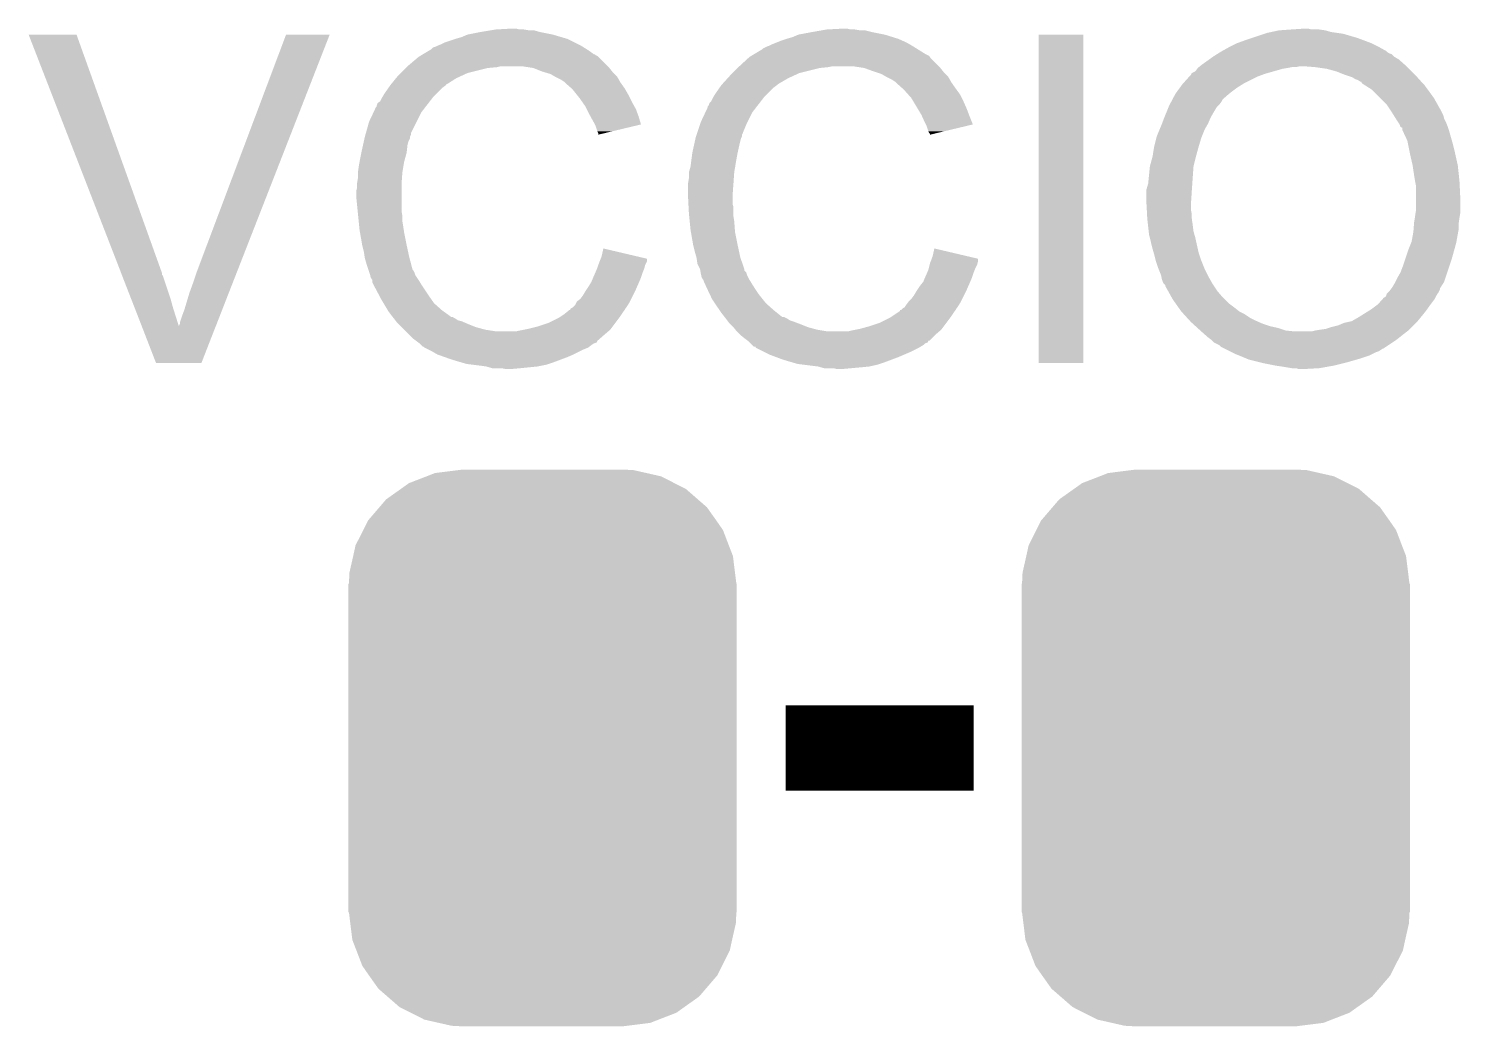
# Model space of a CAD drawing. Extents: x -0.05 to 0.95, y -0.15 to 2.1.
# Drawn here: x 0.1949 to 0.3623, y 0.0675 to 0.1841 of the extents above; entities that cross this region are included whole.
import ezdxf

# ---------------------------------------------------------------- set-up
doc = ezdxf.new("R2010")
doc.units = 0
doc.layers.get('0').update_dxf_attribs({"linetype": 'CONTINUOUS'})
doc.layers.add('BOOST_CLICK_V100A_GTO', color=14, linetype='CONTINUOUS')
doc.layers.add('BOOST_CLICK_V100A_GTS', color=12, linetype='CONTINUOUS')

# ---------------------------------------------------------------- blocks, each defined once
blk = doc.blocks.new('CUSTOM_75')
for points in [[(-0.01356, 0.03176), (-0.01259, 0.03214), (0.01383, 0.03176), (0.01215, 0.03214)], [(-0.01259, 0.03214), (-0.00989, 0.03248), (0.01215, 0.03214), (0.01065, 0.03248)], [(-0.00989, 0.03248), (-0.00935, 0.03255), (0.01065, 0.03248), (0.00935, 0.03255)], [(-0.01829, 0.02907), (-0.01657, 0.03029), (0.01814, 0.02907), (0.01674, 0.03029)], [(-0.01657, 0.03029), (-0.01563, 0.03096), (0.01674, 0.03029), (0.01541, 0.03096)], [(-0.01563, 0.03096), (-0.01356, 0.03176), (0.01541, 0.03096), (0.01383, 0.03176)], [(-0.01908, 0.02815), (-0.01829, 0.02907), (0.0192, 0.02815), (0.01814, 0.02907)], [(-0.02041, 0.0266), (-0.01908, 0.02815), (0.0203, 0.0266), (0.0192, 0.02815)], [(-0.02188, 0.02368), (-0.02097, 0.02548), (0.02177, 0.02368), (0.02108, 0.02548)], [(-0.02097, 0.02548), (-0.02041, 0.0266), (0.02108, 0.02548), (0.0203, 0.0266)], [(-0.02215, 0.02244), (-0.02188, 0.02368), (0.02225, 0.02244), (0.02177, 0.02368)], [(-0.02259, 0.0205), (-0.02215, 0.02244), (0.02249, 0.0205), (0.02225, 0.02244)], [(-0.02265, 0.0192), (-0.02259, 0.0205), (0.02265, 0.0192), (0.02249, 0.0205)], [(-0.0227, -0.0192), (-0.0227, 0.0192), (0.0227, -0.0192), (0.0227, 0.0192)], [(-0.02249, -0.0205), (-0.02265, -0.0192), (0.02259, -0.0205), (0.02265, -0.0192)], [(-0.02225, -0.02244), (-0.02249, -0.0205), (0.02215, -0.02244), (0.02259, -0.0205)], [(-0.02177, -0.02368), (-0.02225, -0.02244), (0.02188, -0.02368), (0.02215, -0.02244)], [(-0.02108, -0.02548), (-0.02177, -0.02368), (0.02097, -0.02548), (0.02188, -0.02368)], [(-0.0203, -0.0266), (-0.02108, -0.02548), (0.02041, -0.0266), (0.02097, -0.02548)], [(-0.0192, -0.02815), (-0.0203, -0.0266), (0.01908, -0.02815), (0.02041, -0.0266)], [(-0.01814, -0.02907), (-0.0192, -0.02815), (0.01829, -0.02907), (0.01908, -0.02815)], [(-0.01674, -0.03029), (-0.01814, -0.02907), (0.01657, -0.03029), (0.01829, -0.02907)], [(-0.01541, -0.03096), (-0.01674, -0.03029), (0.01563, -0.03096), (0.01657, -0.03029)], [(-0.01383, -0.03176), (-0.01541, -0.03096), (0.01356, -0.03176), (0.01563, -0.03096)], [(-0.01215, -0.03214), (-0.01383, -0.03176), (0.01259, -0.03214), (0.01356, -0.03176)], [(-0.01065, -0.03248), (-0.01215, -0.03214), (0.00989, -0.03248), (0.01259, -0.03214)], [(-0.00935, -0.03255), (-0.01065, -0.03248), (0.00935, -0.03255), (0.00989, -0.03248)]]:
    blk.add_solid(points)

msp = doc.modelspace()

# ---------------------------------------------------------------- linework, layer by layer
at = {"layer": 'BOOST_CLICK_V100A_GTO', "const_width": 0.01}
msp.add_lwpolyline([(0.2834, 0.1), (0.3054, 0.1)], dxfattribs=at)
at = {"layer": 'BOOST_CLICK_V100A_GTO'}
for points in [[(0.20573, 0.1555), (0.1949, 0.1834), (0.2105, 0.1555), (0.2005, 0.1834)], [(0.1949, 0.1834), (0.1949, 0.1834), (0.2005, 0.1834), (0.1949, 0.1834)], [(0.2145, 0.1555), (0.225, 0.1834), (0.2192, 0.1555), (0.2301, 0.1834)], [(0.225, 0.1834), (0.225, 0.1834), (0.2301, 0.1834), (0.225, 0.1834)], [(0.2432, 0.1823), (0.2436, 0.1825), (0.2591, 0.1823), (0.2587, 0.1825)], [(0.2436, 0.1825), (0.2448, 0.1829), (0.2587, 0.1825), (0.2579, 0.1829)], [(0.2448, 0.1829), (0.2455, 0.1831), (0.2579, 0.1829), (0.25722, 0.1831)], [(0.2455, 0.1831), (0.2462, 0.1834), (0.25722, 0.1831), (0.2562, 0.1834)], [(0.2462, 0.1834), (0.2477, 0.1837), (0.2562, 0.1834), (0.2547, 0.1837)], [(0.2477, 0.1837), (0.2489, 0.1839), (0.2547, 0.1837), (0.254, 0.1839)], [(0.2489, 0.1839), (0.2495, 0.184), (0.2534, 0.1839), (0.2528, 0.184)], [(0.2495, 0.184), (0.2513, 0.1841), (0.2523, 0.184), (0.2519, 0.1841)], [(0.2819, 0.1823), (0.2824, 0.1825), (0.29785, 0.1823), (0.2975, 0.1825)], [(0.2824, 0.1825), (0.2829, 0.1827), (0.2975, 0.1825), (0.29705, 0.1827)], [(0.2829, 0.1827), (0.2835, 0.1829), (0.29705, 0.1827), (0.2966, 0.1829)], [(0.2835, 0.1829), (0.2842, 0.1831), (0.2966, 0.1829), (0.29596, 0.1831)], [(0.2842, 0.1831), (0.2849, 0.1834), (0.29596, 0.1831), (0.295, 0.1834)], [(0.2849, 0.1834), (0.2865, 0.1837), (0.295, 0.1834), (0.2935, 0.1837)], [(0.2865, 0.1837), (0.28763, 0.1839), (0.2935, 0.1837), (0.2927, 0.1839)], [(0.28763, 0.1839), (0.2882, 0.184), (0.2921, 0.1839), (0.2915, 0.184)], [(0.2882, 0.184), (0.2901, 0.1841), (0.291, 0.184), (0.2906, 0.1841)], [(0.313, 0.145), (0.313, 0.1834), (0.3182, 0.145), (0.3182, 0.1834)], [(0.313, 0.1834), (0.313, 0.1834), (0.3182, 0.1834), (0.313, 0.1834)], [(0.3362, 0.1824), (0.3373, 0.1828), (0.3519, 0.1824), (0.35083, 0.1828)], [(0.3373, 0.1828), (0.3379, 0.183), (0.35083, 0.1828), (0.3503, 0.183)], [(0.3379, 0.183), (0.3394, 0.1835), (0.3503, 0.183), (0.3486, 0.1835)], [(0.3394, 0.1835), (0.3397, 0.1836), (0.3486, 0.1835), (0.3479, 0.1836)], [(0.3397, 0.1836), (0.34017, 0.1837), (0.3479, 0.1836), (0.3472, 0.1837)], [(0.34017, 0.1837), (0.3411, 0.1839), (0.3472, 0.1837), (0.3465, 0.1839)], [(0.3411, 0.1839), (0.3425, 0.184), (0.3465, 0.1839), (0.3458, 0.184)], [(0.3425, 0.184), (0.344, 0.1841), (0.3449, 0.184), (0.3445, 0.1841)], [(0.2392, 0.1797), (0.2405, 0.1808), (0.2626, 0.1797), (0.2615, 0.1808)], [(0.2405, 0.1808), (0.24067, 0.1809), (0.2615, 0.1808), (0.2614, 0.1809)], [(0.24067, 0.1809), (0.24083, 0.181), (0.2614, 0.1809), (0.2612, 0.181)], [(0.24083, 0.181), (0.241, 0.1811), (0.2612, 0.181), (0.2611, 0.1811)], [(0.241, 0.1811), (0.24183, 0.1816), (0.261, 0.1811), (0.2603, 0.1816)], [(0.241, 0.1811), (0.241, 0.1811), (0.2611, 0.1811), (0.261, 0.1811)], [(0.24183, 0.1816), (0.242, 0.1817), (0.2603, 0.1816), (0.26014, 0.1817)], [(0.242, 0.1817), (0.2422, 0.1819), (0.26014, 0.1817), (0.25982, 0.1819)], [(0.2422, 0.1819), (0.2425, 0.182), (0.25982, 0.1819), (0.25966, 0.182)], [(0.2425, 0.182), (0.2427, 0.1821), (0.25966, 0.182), (0.2595, 0.1821)], [(0.2427, 0.1821), (0.2432, 0.1823), (0.2595, 0.1821), (0.2591, 0.1823)], [(0.27898, 0.1806), (0.2792, 0.1808), (0.3004, 0.1806), (0.30027, 0.1808)], [(0.2792, 0.1808), (0.27937, 0.1809), (0.30027, 0.1808), (0.3002, 0.1809)], [(0.27937, 0.1809), (0.2797, 0.1811), (0.3002, 0.1809), (0.2998, 0.1811)], [(0.2797, 0.1811), (0.2807, 0.1817), (0.2998, 0.1811), (0.29884, 0.1817)], [(0.2807, 0.1817), (0.2808, 0.1818), (0.29884, 0.1817), (0.29868, 0.1818)], [(0.2808, 0.1818), (0.2812, 0.182), (0.29868, 0.1818), (0.29836, 0.182)], [(0.2812, 0.182), (0.2815, 0.1821), (0.29836, 0.182), (0.2982, 0.1821)], [(0.2815, 0.1821), (0.2819, 0.1823), (0.2982, 0.1821), (0.29785, 0.1823)], [(0.33294, 0.1805), (0.33336, 0.1808), (0.3551, 0.1805), (0.3546, 0.1808)], [(0.33336, 0.1808), (0.3335, 0.1809), (0.3546, 0.1808), (0.3545, 0.1809)], [(0.3335, 0.1809), (0.33382, 0.1811), (0.3545, 0.1809), (0.3543, 0.1811)], [(0.33382, 0.1811), (0.33398, 0.1812), (0.3543, 0.1811), (0.354, 0.1812)], [(0.33398, 0.1812), (0.3343, 0.1814), (0.354, 0.1812), (0.3537, 0.1814)], [(0.3343, 0.1814), (0.33448, 0.1815), (0.3537, 0.1814), (0.3536, 0.1815)], [(0.33448, 0.1815), (0.3352, 0.1819), (0.3536, 0.1815), (0.35288, 0.1819)], [(0.3352, 0.1819), (0.3354, 0.182), (0.35288, 0.1819), (0.3527, 0.182)], [(0.3354, 0.182), (0.3362, 0.1824), (0.3527, 0.182), (0.3519, 0.1824)], [(0.2384, 0.1789), (0.239, 0.1795), (0.2462, 0.1789), (0.2486, 0.1795)], [(0.239, 0.1795), (0.2391, 0.1796), (0.2486, 0.1795), (0.2497, 0.1796)], [(0.2391, 0.1796), (0.2392, 0.1797), (0.2497, 0.1796), (0.2501, 0.1797)], [(0.2539, 0.1795), (0.2526, 0.1797), (0.2628, 0.1795), (0.2626, 0.1797)], [(0.2549, 0.1791), (0.2539, 0.1795), (0.26312, 0.1791), (0.2628, 0.1795)], [(0.2772, 0.1789), (0.2778, 0.1795), (0.285, 0.1789), (0.2874, 0.1795)], [(0.2778, 0.1795), (0.2779, 0.1796), (0.2874, 0.1795), (0.2884, 0.1796)], [(0.2779, 0.1796), (0.278, 0.1797), (0.2884, 0.1796), (0.2889, 0.1797)], [(0.278, 0.1797), (0.27898, 0.1806), (0.3013, 0.1797), (0.3004, 0.1806)], [(0.2926, 0.1795), (0.2913, 0.1797), (0.3015, 0.1795), (0.3013, 0.1797)], [(0.2937, 0.1791), (0.2926, 0.1795), (0.30182, 0.1791), (0.3015, 0.1795)], [(0.3313, 0.1791), (0.33153, 0.1794), (0.34045, 0.1791), (0.3415, 0.1794)], [(0.33153, 0.1794), (0.3316, 0.1795), (0.3415, 0.1794), (0.3421, 0.1795)], [(0.3316, 0.1795), (0.33172, 0.1796), (0.3421, 0.1795), (0.3426, 0.1796)], [(0.33172, 0.1796), (0.33185, 0.1797), (0.3431, 0.1796), (0.3435, 0.1797)], [(0.33185, 0.1797), (0.3321, 0.1799), (0.356, 0.1797), (0.35578, 0.1799)], [(0.3321, 0.1799), (0.33294, 0.1805), (0.35578, 0.1799), (0.3551, 0.1805)], [(0.3453, 0.1796), (0.344, 0.1797), (0.3561, 0.1796), (0.356, 0.1797)], [(0.3467, 0.1794), (0.3453, 0.1796), (0.3563, 0.1794), (0.3561, 0.1796)], [(0.3478, 0.1791), (0.3467, 0.1794), (0.3566, 0.1791), (0.3563, 0.1794)], [(0.23699, 0.1772), (0.2372, 0.1775), (0.2433, 0.1772), (0.2437, 0.1775)], [(0.2372, 0.1775), (0.23728, 0.1776), (0.2437, 0.1775), (0.2437, 0.1776)], [(0.23728, 0.1776), (0.23785, 0.1783), (0.2438, 0.1776), (0.2449, 0.1783)], [(0.23728, 0.1776), (0.23728, 0.1776), (0.2437, 0.1776), (0.2438, 0.1776)], [(0.23785, 0.1783), (0.2381, 0.1786), (0.2449, 0.1783), (0.24555, 0.1786)], [(0.2381, 0.1786), (0.2384, 0.1789), (0.24555, 0.1786), (0.2462, 0.1789)], [(0.25523, 0.179), (0.2549, 0.1791), (0.2632, 0.179), (0.26312, 0.1791)], [(0.2559, 0.1788), (0.25523, 0.179), (0.2634, 0.1788), (0.2632, 0.179)], [(0.25643, 0.1785), (0.2559, 0.1788), (0.2637, 0.1785), (0.2634, 0.1788)], [(0.2566, 0.1784), (0.25643, 0.1785), (0.26376, 0.1784), (0.2637, 0.1785)], [(0.2572, 0.1781), (0.2566, 0.1784), (0.26393, 0.1781), (0.26376, 0.1784)], [(0.2575, 0.1779), (0.2572, 0.1781), (0.26404, 0.1779), (0.26393, 0.1781)], [(0.2576, 0.1778), (0.2575, 0.1779), (0.2641, 0.1778), (0.26404, 0.1779)], [(0.25839, 0.1771), (0.2576, 0.1778), (0.2646, 0.1771), (0.2641, 0.1778)], [(0.27569, 0.1772), (0.2759, 0.1775), (0.282, 0.1772), (0.2824, 0.1775)], [(0.2759, 0.1775), (0.27599, 0.1776), (0.2824, 0.1775), (0.2825, 0.1776)], [(0.27599, 0.1776), (0.27663, 0.1783), (0.2825, 0.1776), (0.2837, 0.1783)], [(0.27663, 0.1783), (0.2769, 0.1786), (0.2837, 0.1783), (0.28435, 0.1786)], [(0.2769, 0.1786), (0.2772, 0.1789), (0.28435, 0.1786), (0.285, 0.1789)], [(0.294, 0.179), (0.2937, 0.1791), (0.3019, 0.179), (0.30182, 0.1791)], [(0.2946, 0.1788), (0.294, 0.179), (0.3021, 0.1788), (0.3019, 0.179)], [(0.29513, 0.1785), (0.2946, 0.1788), (0.3024, 0.1785), (0.3021, 0.1788)], [(0.2953, 0.1784), (0.29513, 0.1785), (0.30246, 0.1784), (0.3024, 0.1785)], [(0.2959, 0.1781), (0.2953, 0.1784), (0.30263, 0.1781), (0.30246, 0.1784)], [(0.2962, 0.1779), (0.2959, 0.1781), (0.30274, 0.1779), (0.30263, 0.1781)], [(0.2963, 0.1778), (0.2962, 0.1779), (0.3028, 0.1778), (0.30274, 0.1779)], [(0.2972, 0.177), (0.2963, 0.1778), (0.30337, 0.177), (0.3028, 0.1778)], [(0.32951, 0.1772), (0.3298, 0.1776), (0.3362, 0.1772), (0.33684, 0.1776)], [(0.3298, 0.1776), (0.32989, 0.1777), (0.33684, 0.1776), (0.337, 0.1777)], [(0.32989, 0.1777), (0.33061, 0.1785), (0.337, 0.1777), (0.3386, 0.1785)], [(0.33061, 0.1785), (0.3307, 0.1786), (0.3386, 0.1785), (0.33887, 0.1786)], [(0.3307, 0.1786), (0.3308, 0.1787), (0.33887, 0.1786), (0.33913, 0.1787)], [(0.3308, 0.1787), (0.33085, 0.1788), (0.33913, 0.1787), (0.3394, 0.1788)], [(0.33085, 0.1788), (0.3309, 0.1789), (0.3394, 0.1788), (0.33975, 0.1789)], [(0.3309, 0.1789), (0.3313, 0.1791), (0.33975, 0.1789), (0.34045, 0.1791)], [(0.3488, 0.1787), (0.3478, 0.1791), (0.357, 0.1787), (0.3566, 0.1791)], [(0.3497, 0.1784), (0.3488, 0.1787), (0.35728, 0.1784), (0.357, 0.1787)], [(0.35, 0.1782), (0.3497, 0.1784), (0.35746, 0.1782), (0.35728, 0.1784)], [(0.3503, 0.1781), (0.35, 0.1782), (0.35755, 0.1781), (0.35746, 0.1782)], [(0.3506, 0.1779), (0.3503, 0.1781), (0.35773, 0.1779), (0.35755, 0.1781)], [(0.3508, 0.1777), (0.3507, 0.1779), (0.35792, 0.1777), (0.35773, 0.1779)], [(0.35111, 0.1775), (0.3508, 0.1777), (0.3581, 0.1775), (0.35792, 0.1777)], [(0.3519, 0.177), (0.35111, 0.1775), (0.35847, 0.177), (0.3581, 0.1775)], [(0.236, 0.1756), (0.2362, 0.176), (0.24181, 0.1756), (0.24212, 0.176)], [(0.2362, 0.176), (0.23626, 0.1761), (0.24212, 0.176), (0.2422, 0.1761)], [(0.23626, 0.1761), (0.2365, 0.1765), (0.2422, 0.1761), (0.2426, 0.1765)], [(0.2365, 0.1765), (0.23699, 0.1772), (0.2426, 0.1765), (0.2433, 0.1772)], [(0.2585, 0.177), (0.25839, 0.1771), (0.26466, 0.177), (0.2646, 0.1771)], [(0.25898, 0.1764), (0.2585, 0.177), (0.265, 0.1764), (0.26466, 0.177)], [(0.2593, 0.176), (0.25898, 0.1764), (0.2652, 0.176), (0.265, 0.1764)], [(0.25958, 0.1756), (0.2593, 0.176), (0.2654, 0.1756), (0.2652, 0.176)], [(0.2747, 0.1756), (0.2749, 0.176), (0.28051, 0.1756), (0.28082, 0.176)], [(0.2749, 0.176), (0.27496, 0.1761), (0.28082, 0.176), (0.2809, 0.1761)], [(0.27496, 0.1761), (0.2752, 0.1765), (0.2809, 0.1761), (0.2813, 0.1765)], [(0.2752, 0.1765), (0.27569, 0.1772), (0.2813, 0.1765), (0.282, 0.1772)], [(0.29774, 0.1764), (0.2972, 0.177), (0.3038, 0.1764), (0.30337, 0.177)], [(0.2981, 0.176), (0.29774, 0.1764), (0.304, 0.176), (0.3038, 0.1764)], [(0.29834, 0.1756), (0.2981, 0.176), (0.3042, 0.1756), (0.304, 0.176)], [(0.32852, 0.1756), (0.32862, 0.1758), (0.3344, 0.1756), (0.3345, 0.1758)], [(0.32862, 0.1758), (0.32873, 0.176), (0.3345, 0.1758), (0.3347, 0.176)], [(0.32873, 0.176), (0.329, 0.1765), (0.3347, 0.176), (0.33528, 0.1765)], [(0.329, 0.1765), (0.32907, 0.1766), (0.33528, 0.1765), (0.3354, 0.1766)], [(0.32907, 0.1766), (0.32951, 0.1772), (0.3354, 0.1766), (0.3362, 0.1772)], [(0.3529, 0.176), (0.3519, 0.177), (0.3592, 0.176), (0.35847, 0.177)], [(0.3537, 0.1752), (0.3529, 0.176), (0.35965, 0.1752), (0.3592, 0.176)], [(0.2347, 0.1732), (0.23522, 0.1743), (0.24025, 0.1732), (0.2408, 0.1743)], [(0.23522, 0.1743), (0.2355, 0.1749), (0.2408, 0.1743), (0.24127, 0.1749)], [(0.2355, 0.1749), (0.2356, 0.175), (0.24127, 0.1749), (0.24134, 0.175)], [(0.2356, 0.1751), (0.2357, 0.1754), (0.24142, 0.1751), (0.24166, 0.1754)], [(0.2356, 0.175), (0.2356, 0.1751), (0.24134, 0.175), (0.24142, 0.1751)], [(0.2357, 0.1754), (0.236, 0.1756), (0.24166, 0.1754), (0.24181, 0.1756)], [(0.26, 0.175), (0.25958, 0.1756), (0.26573, 0.175), (0.2654, 0.1756)], [(0.26015, 0.1747), (0.26, 0.175), (0.2659, 0.1747), (0.26573, 0.175)], [(0.2605, 0.174), (0.26015, 0.1747), (0.26616, 0.174), (0.2659, 0.1747)], [(0.2735, 0.1732), (0.27402, 0.1743), (0.27895, 0.1732), (0.2795, 0.1743)], [(0.27402, 0.1743), (0.2743, 0.1749), (0.2795, 0.1743), (0.27997, 0.1749)], [(0.2743, 0.175), (0.2744, 0.1751), (0.28004, 0.175), (0.28012, 0.1751)], [(0.2743, 0.1749), (0.2743, 0.175), (0.27997, 0.1749), (0.28004, 0.175)], [(0.2744, 0.1751), (0.2745, 0.1754), (0.28012, 0.1751), (0.28036, 0.1754)], [(0.2745, 0.1754), (0.2747, 0.1756), (0.28036, 0.1754), (0.28051, 0.1756)], [(0.29888, 0.1747), (0.29834, 0.1756), (0.3046, 0.1747), (0.3042, 0.1756)], [(0.2993, 0.174), (0.29888, 0.1747), (0.30486, 0.174), (0.3046, 0.1747)], [(0.3278, 0.174), (0.32797, 0.1744), (0.33327, 0.174), (0.3335, 0.1744)], [(0.32797, 0.1744), (0.32817, 0.1749), (0.3335, 0.1744), (0.3338, 0.1749)], [(0.32817, 0.1749), (0.3283, 0.1752), (0.3338, 0.1749), (0.3341, 0.1752)], [(0.3283, 0.1752), (0.32852, 0.1756), (0.3341, 0.1752), (0.3344, 0.1756)], [(0.35423, 0.1744), (0.3537, 0.1752), (0.3601, 0.1744), (0.35965, 0.1752)], [(0.3543, 0.1743), (0.35423, 0.1744), (0.36015, 0.1743), (0.3601, 0.1744)], [(0.35449, 0.174), (0.3543, 0.1743), (0.3603, 0.174), (0.36015, 0.1743)], [(0.23434, 0.1719), (0.2347, 0.1732), (0.2396, 0.1719), (0.24025, 0.1732)], [(0.26056, 0.1739), (0.2605, 0.174), (0.2662, 0.1739), (0.26616, 0.174)], [(0.261, 0.1731), (0.26056, 0.1739), (0.26644, 0.1731), (0.2662, 0.1739)], [(0.2611, 0.1729), (0.261, 0.1731), (0.2665, 0.1729), (0.26644, 0.1731)], [(0.2612, 0.1727), (0.2611, 0.1729), (0.26567, 0.1727), (0.2665, 0.1729)], [(0.2614, 0.1721), (0.2612, 0.1727), (0.26316, 0.1721), (0.26567, 0.1727)], [(0.27307, 0.1719), (0.27347, 0.1731), (0.2784, 0.1719), (0.2789, 0.1731)], [(0.27347, 0.1731), (0.2735, 0.1732), (0.2789, 0.1731), (0.27895, 0.1732)], [(0.29934, 0.1739), (0.2993, 0.174), (0.3049, 0.1739), (0.30486, 0.174)], [(0.2997, 0.1731), (0.29934, 0.1739), (0.30522, 0.1731), (0.3049, 0.1739)], [(0.2998, 0.1729), (0.2997, 0.1731), (0.3053, 0.1729), (0.30522, 0.1731)], [(0.2999, 0.1727), (0.2998, 0.1729), (0.30447, 0.1727), (0.3053, 0.1729)], [(0.3001, 0.1721), (0.2999, 0.1727), (0.30196, 0.1721), (0.30447, 0.1727)], [(0.32713, 0.1723), (0.3273, 0.1727), (0.3324, 0.1723), (0.33263, 0.1727)], [(0.3273, 0.1727), (0.32742, 0.173), (0.33263, 0.1727), (0.3328, 0.173)], [(0.32742, 0.173), (0.32768, 0.1737), (0.3328, 0.173), (0.3331, 0.1737)], [(0.32768, 0.1737), (0.3278, 0.174), (0.3331, 0.1737), (0.33327, 0.174)], [(0.35474, 0.1736), (0.35449, 0.174), (0.3604, 0.1736), (0.3603, 0.174)], [(0.3548, 0.1735), (0.35474, 0.1736), (0.36045, 0.1735), (0.3604, 0.1736)], [(0.355, 0.1732), (0.3548, 0.1735), (0.3606, 0.1732), (0.36045, 0.1735)], [(0.3552, 0.1729), (0.355, 0.1732), (0.36072, 0.1729), (0.3606, 0.1732)], [(0.35527, 0.1727), (0.3552, 0.1729), (0.3608, 0.1727), (0.36072, 0.1729)], [(0.3553, 0.1726), (0.35527, 0.1727), (0.36083, 0.1726), (0.3608, 0.1727)], [(0.3555, 0.1725), (0.3553, 0.1726), (0.36087, 0.1725), (0.36083, 0.1726)], [(0.3555, 0.1723), (0.3555, 0.1725), (0.36093, 0.1723), (0.36087, 0.1725)], [(0.234, 0.1705), (0.23409, 0.1709), (0.2392, 0.1705), (0.2393, 0.1709)], [(0.23409, 0.1709), (0.23418, 0.1713), (0.2393, 0.1709), (0.2395, 0.1713)], [(0.23418, 0.1713), (0.2342, 0.1714), (0.2395, 0.1713), (0.2395, 0.1714)], [(0.2342, 0.1714), (0.23423, 0.1715), (0.2395, 0.1714), (0.2395, 0.1715)], [(0.23423, 0.1715), (0.23428, 0.1717), (0.2395, 0.1715), (0.2396, 0.1717)], [(0.23428, 0.1717), (0.23434, 0.1719), (0.2396, 0.1717), (0.2396, 0.1719)], [(0.2615, 0.1719), (0.2614, 0.1721), (0.26233, 0.1719), (0.26316, 0.1721)], [(0.2615, 0.1717), (0.2615, 0.1719), (0.2615, 0.1717), (0.26233, 0.1719)], [(0.2727, 0.1705), (0.27288, 0.1713), (0.278, 0.1705), (0.2782, 0.1713)], [(0.27288, 0.1713), (0.2729, 0.1714), (0.2782, 0.1713), (0.27825, 0.1714)], [(0.2729, 0.1714), (0.27293, 0.1715), (0.27825, 0.1714), (0.2783, 0.1715)], [(0.27293, 0.1715), (0.273, 0.1717), (0.2783, 0.1715), (0.2783, 0.1717)], [(0.273, 0.1717), (0.27303, 0.1718), (0.2783, 0.1717), (0.2784, 0.1718)], [(0.27303, 0.1718), (0.27307, 0.1719), (0.2784, 0.1718), (0.2784, 0.1719)], [(0.3002, 0.1719), (0.3001, 0.1721), (0.30113, 0.1719), (0.30196, 0.1721)], [(0.3003, 0.1718), (0.3002, 0.1719), (0.30071, 0.1718), (0.30113, 0.1719)], [(0.3003, 0.1717), (0.3003, 0.1718), (0.3003, 0.1717), (0.30071, 0.1718)], [(0.3265, 0.1703), (0.32675, 0.1713), (0.3317, 0.1703), (0.332, 0.1713)], [(0.32675, 0.1713), (0.3268, 0.1715), (0.332, 0.1713), (0.33208, 0.1715)], [(0.3268, 0.1715), (0.32713, 0.1723), (0.33208, 0.1715), (0.3324, 0.1723)], [(0.35559, 0.1721), (0.3555, 0.1723), (0.361, 0.1721), (0.36093, 0.1723)], [(0.3561, 0.171), (0.35559, 0.1721), (0.36131, 0.171), (0.361, 0.1721)], [(0.35616, 0.1707), (0.3561, 0.171), (0.3614, 0.1707), (0.36131, 0.171)], [(0.23359, 0.1685), (0.2338, 0.1696), (0.2388, 0.1685), (0.2391, 0.1696)], [(0.2338, 0.1696), (0.234, 0.1705), (0.2391, 0.1696), (0.2392, 0.1705)], [(0.27236, 0.1685), (0.2725, 0.1696), (0.2776, 0.1685), (0.2778, 0.1696)], [(0.2725, 0.1696), (0.2727, 0.1705), (0.2778, 0.1696), (0.278, 0.1705)], [(0.326, 0.168), (0.3263, 0.1691), (0.3311, 0.168), (0.33137, 0.1691)], [(0.3263, 0.1691), (0.32632, 0.1692), (0.33137, 0.1691), (0.3314, 0.1692)], [(0.32632, 0.1692), (0.3265, 0.1703), (0.3314, 0.1692), (0.3317, 0.1703)], [(0.35632, 0.1699), (0.35616, 0.1707), (0.3616, 0.1699), (0.3614, 0.1707)], [(0.3564, 0.1695), (0.35632, 0.1699), (0.36169, 0.1695), (0.3616, 0.1699)], [(0.3567, 0.1682), (0.3564, 0.1695), (0.36198, 0.1682), (0.36169, 0.1695)], [(0.2334, 0.1673), (0.2335, 0.168), (0.2386, 0.1673), (0.23872, 0.168)], [(0.2335, 0.168), (0.23359, 0.1685), (0.23872, 0.168), (0.2388, 0.1685)], [(0.2721, 0.1673), (0.2723, 0.168), (0.2774, 0.1673), (0.27752, 0.168)], [(0.2723, 0.168), (0.27236, 0.1685), (0.27752, 0.168), (0.2776, 0.1685)], [(0.32586, 0.1666), (0.326, 0.168), (0.331, 0.1666), (0.3311, 0.168)], [(0.35672, 0.1681), (0.3567, 0.1682), (0.362, 0.1681), (0.36198, 0.1682)], [(0.3569, 0.1669), (0.35672, 0.1681), (0.36213, 0.1669), (0.362, 0.1681)], [(0.2333, 0.166), (0.2334, 0.1666), (0.23851, 0.166), (0.23855, 0.1666)], [(0.2333, 0.1659), (0.2333, 0.166), (0.2385, 0.1659), (0.23851, 0.166)], [(0.2333, 0.1655), (0.2333, 0.1659), (0.2385, 0.1655), (0.2385, 0.1659)], [(0.2334, 0.1666), (0.2334, 0.1673), (0.23855, 0.1666), (0.2386, 0.1673)], [(0.272, 0.166), (0.2721, 0.1666), (0.27731, 0.166), (0.27735, 0.1666)], [(0.272, 0.1645), (0.272, 0.166), (0.2772, 0.1645), (0.27731, 0.166)], [(0.2721, 0.1666), (0.2721, 0.1673), (0.27735, 0.1666), (0.2774, 0.1673)], [(0.3256, 0.1653), (0.3258, 0.166), (0.33091, 0.1653), (0.33096, 0.166)], [(0.3258, 0.166), (0.32586, 0.1666), (0.33096, 0.166), (0.331, 0.1666)], [(0.357, 0.1663), (0.3569, 0.1669), (0.36219, 0.1663), (0.36213, 0.1669)], [(0.35702, 0.1662), (0.357, 0.1663), (0.3622, 0.1662), (0.36219, 0.1663)], [(0.3571, 0.1658), (0.35702, 0.1662), (0.36222, 0.1658), (0.3622, 0.1662)], [(0.3571, 0.1641), (0.3571, 0.1658), (0.3623, 0.1641), (0.36222, 0.1658)], [(0.2332, 0.1651), (0.2333, 0.1655), (0.2385, 0.1651), (0.2385, 0.1655)], [(0.2332, 0.1645), (0.2332, 0.1651), (0.2385, 0.1645), (0.2385, 0.1651)], [(0.23337, 0.1628), (0.2332, 0.1645), (0.2385, 0.1628), (0.2385, 0.1645)], [(0.27204, 0.1636), (0.272, 0.1645), (0.2772, 0.1636), (0.2772, 0.1645)], [(0.3256, 0.1636), (0.3256, 0.1653), (0.3308, 0.1636), (0.33091, 0.1653)], [(0.3571, 0.1628), (0.3571, 0.1641), (0.3623, 0.1628), (0.3623, 0.1641)], [(0.23343, 0.1622), (0.23337, 0.1628), (0.2386, 0.1622), (0.2385, 0.1628)], [(0.27206, 0.1633), (0.27204, 0.1636), (0.2773, 0.1633), (0.2772, 0.1636)], [(0.2721, 0.1625), (0.27206, 0.1633), (0.2773, 0.1625), (0.2773, 0.1633)], [(0.27213, 0.1622), (0.2721, 0.1625), (0.2773, 0.1622), (0.2773, 0.1625)], [(0.32564, 0.1629), (0.3256, 0.1636), (0.3308, 0.1629), (0.3308, 0.1636)], [(0.32567, 0.1624), (0.32564, 0.1629), (0.3309, 0.1624), (0.3308, 0.1629)], [(0.32569, 0.1619), (0.32567, 0.1624), (0.3309, 0.1619), (0.3309, 0.1624)], [(0.35698, 0.162), (0.35707, 0.1626), (0.3622, 0.162), (0.3623, 0.1626)], [(0.35707, 0.1626), (0.3571, 0.1628), (0.3623, 0.1626), (0.3623, 0.1628)], [(0.23349, 0.1616), (0.23343, 0.1622), (0.2386, 0.1616), (0.2386, 0.1622)], [(0.2336, 0.1605), (0.23349, 0.1616), (0.23877, 0.1605), (0.2386, 0.1616)], [(0.27219, 0.1616), (0.27213, 0.1622), (0.2774, 0.1616), (0.2773, 0.1622)], [(0.2723, 0.1605), (0.27219, 0.1616), (0.27748, 0.1605), (0.2774, 0.1616)], [(0.3257, 0.1618), (0.32569, 0.1619), (0.33091, 0.1618), (0.3309, 0.1619)], [(0.32577, 0.1612), (0.3257, 0.1618), (0.331, 0.1612), (0.33091, 0.1618)], [(0.32586, 0.1604), (0.32577, 0.1612), (0.3311, 0.1604), (0.331, 0.1612)], [(0.35683, 0.1606), (0.35688, 0.1613), (0.3621, 0.1606), (0.3621, 0.1613)], [(0.35688, 0.1613), (0.3569, 0.1615), (0.3621, 0.1613), (0.36213, 0.1615)], [(0.3569, 0.1615), (0.35698, 0.162), (0.36213, 0.1615), (0.3622, 0.162)], [(0.23364, 0.1603), (0.2336, 0.1605), (0.2388, 0.1603), (0.23877, 0.1605)], [(0.2339, 0.1588), (0.23364, 0.1603), (0.2391, 0.1588), (0.2388, 0.1603)], [(0.27234, 0.1603), (0.2723, 0.1605), (0.2775, 0.1603), (0.27748, 0.1605)], [(0.2726, 0.1588), (0.27234, 0.1603), (0.2778, 0.1588), (0.2775, 0.1603)], [(0.3259, 0.16), (0.32586, 0.1604), (0.33121, 0.16), (0.3311, 0.1604)], [(0.32598, 0.1597), (0.3259, 0.16), (0.3313, 0.1597), (0.33121, 0.16)], [(0.3263, 0.1584), (0.32598, 0.1597), (0.33159, 0.1584), (0.3313, 0.1597)], [(0.35652, 0.159), (0.3566, 0.1592), (0.3618, 0.159), (0.36184, 0.1592)], [(0.3566, 0.1592), (0.3568, 0.1603), (0.36184, 0.1592), (0.36204, 0.1603)], [(0.3568, 0.1603), (0.35683, 0.1606), (0.36204, 0.1603), (0.3621, 0.1606)], [(0.2341, 0.158), (0.2339, 0.1588), (0.23927, 0.158), (0.2391, 0.1588)], [(0.23419, 0.1574), (0.2341, 0.158), (0.2394, 0.1574), (0.23927, 0.158)], [(0.2342, 0.1573), (0.23419, 0.1574), (0.23943, 0.1573), (0.2394, 0.1574)], [(0.26179, 0.1572), (0.2619, 0.1575), (0.2672, 0.1572), (0.26592, 0.1575)], [(0.2619, 0.1575), (0.2621, 0.1584), (0.26592, 0.1575), (0.2621, 0.1584)], [(0.2728, 0.158), (0.2726, 0.1588), (0.27797, 0.158), (0.2778, 0.1588)], [(0.27297, 0.1574), (0.2728, 0.158), (0.2781, 0.1574), (0.27797, 0.158)], [(0.273, 0.1573), (0.27297, 0.1574), (0.27813, 0.1573), (0.2781, 0.1574)], [(0.30049, 0.1572), (0.3006, 0.1575), (0.3059, 0.1572), (0.30462, 0.1575)], [(0.3006, 0.1575), (0.3008, 0.1584), (0.30462, 0.1575), (0.3008, 0.1584)], [(0.32644, 0.1579), (0.3263, 0.1584), (0.3317, 0.1579), (0.33159, 0.1584)], [(0.3265, 0.1577), (0.32644, 0.1579), (0.33177, 0.1577), (0.3317, 0.1579)], [(0.32668, 0.157), (0.3265, 0.1577), (0.332, 0.157), (0.33177, 0.1577)], [(0.35587, 0.1572), (0.3562, 0.1582), (0.3613, 0.1572), (0.36158, 0.1582)], [(0.3562, 0.1582), (0.35652, 0.159), (0.36158, 0.1582), (0.3618, 0.159)], [(0.2344, 0.1566), (0.2342, 0.1573), (0.23961, 0.1566), (0.23943, 0.1573)], [(0.23463, 0.1559), (0.2344, 0.1566), (0.2398, 0.1559), (0.23961, 0.1566)], [(0.23467, 0.1558), (0.23463, 0.1559), (0.2399, 0.1558), (0.2398, 0.1559)], [(0.23473, 0.1556), (0.23467, 0.1558), (0.24, 0.1556), (0.2399, 0.1558)], [(0.26117, 0.1556), (0.2613, 0.1559), (0.2667, 0.1556), (0.26682, 0.1559)], [(0.2613, 0.1559), (0.26138, 0.1561), (0.26682, 0.1559), (0.2669, 0.1561)], [(0.26138, 0.1561), (0.26152, 0.1565), (0.2669, 0.1561), (0.267, 0.1565)], [(0.26152, 0.1565), (0.26167, 0.1569), (0.267, 0.1565), (0.2672, 0.1569)], [(0.26167, 0.1569), (0.26179, 0.1572), (0.2672, 0.1569), (0.2672, 0.1572)], [(0.2731, 0.1566), (0.273, 0.1573), (0.27837, 0.1566), (0.27813, 0.1573)], [(0.2734, 0.156), (0.2731, 0.1566), (0.27857, 0.156), (0.27837, 0.1566)], [(0.27342, 0.1559), (0.2734, 0.156), (0.2786, 0.1559), (0.27857, 0.156)], [(0.27343, 0.1558), (0.27342, 0.1559), (0.2786, 0.1558), (0.2786, 0.1559)], [(0.27347, 0.1556), (0.27343, 0.1558), (0.2788, 0.1556), (0.2786, 0.1558)], [(0.29997, 0.1556), (0.3001, 0.1559), (0.3054, 0.1556), (0.30552, 0.1559)], [(0.3001, 0.1559), (0.30015, 0.1561), (0.30552, 0.1559), (0.3056, 0.1561)], [(0.30015, 0.1561), (0.30025, 0.1565), (0.3056, 0.1561), (0.3058, 0.1565)], [(0.30025, 0.1565), (0.3003, 0.1567), (0.3058, 0.1565), (0.30585, 0.1567)], [(0.3003, 0.1567), (0.30038, 0.1569), (0.30585, 0.1567), (0.3059, 0.1569)], [(0.30038, 0.1569), (0.30049, 0.1572), (0.3059, 0.1569), (0.3059, 0.1572)], [(0.3267, 0.1569), (0.32668, 0.157), (0.33204, 0.1569), (0.332, 0.157)], [(0.3269, 0.1563), (0.3267, 0.1569), (0.33228, 0.1563), (0.33204, 0.1569)], [(0.32702, 0.156), (0.3269, 0.1563), (0.3324, 0.156), (0.33228, 0.1563)], [(0.3273, 0.1553), (0.32702, 0.156), (0.33275, 0.1553), (0.3324, 0.156)], [(0.3553, 0.1556), (0.3556, 0.1564), (0.36077, 0.1556), (0.36103, 0.1564)], [(0.3556, 0.1564), (0.35587, 0.1572), (0.36103, 0.1564), (0.3613, 0.1572)], [(0.2058, 0.1553), (0.20573, 0.1555), (0.2105, 0.1553), (0.2105, 0.1555)], [(0.20584, 0.1552), (0.2058, 0.1553), (0.2106, 0.1552), (0.2105, 0.1553)], [(0.20689, 0.1525), (0.20584, 0.1552), (0.2115, 0.1525), (0.2106, 0.1552)], [(0.2137, 0.1532), (0.2141, 0.1543), (0.2183, 0.1532), (0.21873, 0.1543)], [(0.2141, 0.1543), (0.2145, 0.1555), (0.21873, 0.1543), (0.2192, 0.1555)], [(0.2348, 0.1554), (0.23473, 0.1556), (0.24007, 0.1554), (0.24, 0.1556)], [(0.23483, 0.1553), (0.2348, 0.1554), (0.2401, 0.1553), (0.24007, 0.1554)], [(0.2349, 0.155), (0.23483, 0.1553), (0.2403, 0.155), (0.2401, 0.1553)], [(0.2351, 0.1547), (0.2349, 0.155), (0.2405, 0.1547), (0.2403, 0.155)], [(0.2351, 0.1544), (0.2351, 0.1547), (0.24069, 0.1544), (0.2405, 0.1547)], [(0.2352, 0.1542), (0.2351, 0.1544), (0.24081, 0.1542), (0.24069, 0.1544)], [(0.23536, 0.1539), (0.2352, 0.1542), (0.241, 0.1539), (0.24081, 0.1542)], [(0.2604, 0.154), (0.2607, 0.1545), (0.26607, 0.154), (0.26629, 0.1545)], [(0.2607, 0.1545), (0.26091, 0.155), (0.26629, 0.1545), (0.2665, 0.155)], [(0.26091, 0.155), (0.26117, 0.1556), (0.2665, 0.155), (0.2667, 0.1556)], [(0.2735, 0.1554), (0.27347, 0.1556), (0.27887, 0.1554), (0.2788, 0.1556)], [(0.27353, 0.1553), (0.2735, 0.1554), (0.2789, 0.1553), (0.27887, 0.1554)], [(0.2736, 0.155), (0.27353, 0.1553), (0.27905, 0.155), (0.2789, 0.1553)], [(0.2738, 0.1547), (0.2736, 0.155), (0.2792, 0.1547), (0.27905, 0.155)], [(0.2739, 0.1544), (0.2738, 0.1547), (0.27939, 0.1544), (0.2792, 0.1547)], [(0.274, 0.1542), (0.2739, 0.1544), (0.27951, 0.1542), (0.27939, 0.1544)], [(0.27414, 0.1539), (0.274, 0.1542), (0.2797, 0.1539), (0.27951, 0.1542)], [(0.2991, 0.154), (0.2995, 0.1545), (0.30477, 0.154), (0.30499, 0.1545)], [(0.2995, 0.1545), (0.29971, 0.155), (0.30499, 0.1545), (0.3052, 0.155)], [(0.29971, 0.155), (0.29997, 0.1556), (0.3052, 0.155), (0.3054, 0.1556)], [(0.32732, 0.1552), (0.3273, 0.1553), (0.3328, 0.1552), (0.33275, 0.1553)], [(0.3274, 0.1548), (0.32732, 0.1552), (0.33302, 0.1548), (0.3328, 0.1552)], [(0.3275, 0.1545), (0.3274, 0.1548), (0.33319, 0.1545), (0.33302, 0.1548)], [(0.3276, 0.1543), (0.3275, 0.1545), (0.3333, 0.1543), (0.33319, 0.1545)], [(0.3278, 0.1541), (0.3276, 0.1543), (0.33343, 0.1541), (0.3333, 0.1543)], [(0.3278, 0.154), (0.3278, 0.1541), (0.3335, 0.154), (0.33343, 0.1541)], [(0.3543, 0.1538), (0.3546, 0.1543), (0.35996, 0.1538), (0.36028, 0.1543)], [(0.3546, 0.1543), (0.3547, 0.1545), (0.36028, 0.1543), (0.3604, 0.1545)], [(0.3547, 0.1545), (0.3549, 0.1549), (0.3604, 0.1545), (0.36053, 0.1549)], [(0.3549, 0.1549), (0.3553, 0.1556), (0.36053, 0.1549), (0.36077, 0.1556)], [(0.20732, 0.1514), (0.20689, 0.1525), (0.2118, 0.1514), (0.2115, 0.1525)], [(0.2131, 0.1512), (0.2137, 0.1532), (0.21752, 0.1512), (0.2183, 0.1532)], [(0.23584, 0.153), (0.23536, 0.1539), (0.2416, 0.153), (0.241, 0.1539)], [(0.2361, 0.1525), (0.23584, 0.153), (0.24195, 0.1525), (0.2416, 0.153)], [(0.2364, 0.152), (0.2361, 0.1525), (0.2423, 0.152), (0.24195, 0.1525)], [(0.259, 0.1522), (0.2594, 0.1525), (0.2652, 0.1522), (0.26535, 0.1525)], [(0.2594, 0.1525), (0.2597, 0.1529), (0.26535, 0.1525), (0.26555, 0.1529)], [(0.2597, 0.1529), (0.26, 0.1534), (0.26555, 0.1529), (0.2658, 0.1534)], [(0.26, 0.1534), (0.26013, 0.1536), (0.2658, 0.1534), (0.2659, 0.1536)], [(0.26013, 0.1536), (0.2604, 0.154), (0.2659, 0.1536), (0.26607, 0.154)], [(0.27456, 0.153), (0.27414, 0.1539), (0.2803, 0.153), (0.2797, 0.1539)], [(0.2748, 0.1525), (0.27456, 0.153), (0.2807, 0.1525), (0.2803, 0.153)], [(0.27513, 0.152), (0.2748, 0.1525), (0.2811, 0.152), (0.2807, 0.1525)], [(0.2978, 0.1522), (0.2981, 0.1525), (0.3039, 0.1522), (0.30405, 0.1525)], [(0.2981, 0.1525), (0.2984, 0.1529), (0.30405, 0.1525), (0.30425, 0.1529)], [(0.2984, 0.1529), (0.2987, 0.1534), (0.30425, 0.1529), (0.3045, 0.1534)], [(0.2987, 0.1534), (0.29883, 0.1536), (0.3045, 0.1534), (0.3046, 0.1536)], [(0.29883, 0.1536), (0.2991, 0.154), (0.3046, 0.1536), (0.30477, 0.154)], [(0.32814, 0.1534), (0.3278, 0.154), (0.3339, 0.1534), (0.3335, 0.154)], [(0.32853, 0.1527), (0.32814, 0.1534), (0.3345, 0.1527), (0.3339, 0.1534)], [(0.3287, 0.1524), (0.32853, 0.1527), (0.3348, 0.1524), (0.3345, 0.1527)], [(0.32899, 0.152), (0.3287, 0.1524), (0.3352, 0.152), (0.3348, 0.1524)], [(0.35287, 0.1521), (0.35323, 0.1525), (0.359, 0.1521), (0.3593, 0.1525)], [(0.35323, 0.1525), (0.3534, 0.1527), (0.3593, 0.1525), (0.3594, 0.1527)], [(0.3535, 0.1527), (0.3536, 0.1528), (0.3594, 0.1527), (0.35945, 0.1528)], [(0.3536, 0.1528), (0.35363, 0.1529), (0.35945, 0.1528), (0.3595, 0.1529)], [(0.35363, 0.1529), (0.3537, 0.1531), (0.3595, 0.1529), (0.35963, 0.1531)], [(0.3537, 0.1531), (0.3538, 0.1532), (0.35963, 0.1531), (0.3597, 0.1532)], [(0.3538, 0.1532), (0.354, 0.1534), (0.3597, 0.1532), (0.3598, 0.1534)], [(0.354, 0.1534), (0.35415, 0.1536), (0.3598, 0.1534), (0.3599, 0.1536)], [(0.35415, 0.1536), (0.35422, 0.1537), (0.3599, 0.1536), (0.3599, 0.1537)], [(0.35422, 0.1537), (0.3543, 0.1538), (0.3599, 0.1537), (0.35996, 0.1538)], [(0.20817, 0.14921), (0.20732, 0.1514), (0.2125, 0.14921), (0.2118, 0.1514)], [(0.2128, 0.1504), (0.2131, 0.1512), (0.21721, 0.1504), (0.21752, 0.1512)], [(0.23688, 0.1512), (0.2364, 0.152), (0.2432, 0.1512), (0.2423, 0.152)], [(0.237, 0.151), (0.23688, 0.1512), (0.24347, 0.151), (0.2432, 0.1512)], [(0.23746, 0.1504), (0.237, 0.151), (0.2443, 0.1504), (0.24347, 0.151)], [(0.2572, 0.1505), (0.2575, 0.1507), (0.2641, 0.1505), (0.26423, 0.1507)], [(0.2575, 0.1507), (0.258, 0.1511), (0.26423, 0.1507), (0.2645, 0.1511)], [(0.258, 0.1511), (0.2581, 0.1512), (0.2645, 0.1511), (0.26457, 0.1512)], [(0.2582, 0.1512), (0.2583, 0.1514), (0.26457, 0.1512), (0.2647, 0.1514)], [(0.2583, 0.1514), (0.2585, 0.1515), (0.2647, 0.1514), (0.26477, 0.1515)], [(0.2585, 0.1515), (0.2588, 0.1518), (0.26477, 0.1515), (0.26497, 0.1518)], [(0.2588, 0.1518), (0.2589, 0.152), (0.26497, 0.1518), (0.2651, 0.152)], [(0.2589, 0.152), (0.259, 0.1522), (0.2651, 0.152), (0.2652, 0.1522)], [(0.27567, 0.1512), (0.27513, 0.152), (0.282, 0.1512), (0.2811, 0.152)], [(0.2758, 0.151), (0.27567, 0.1512), (0.28225, 0.151), (0.282, 0.1512)], [(0.27626, 0.1504), (0.2758, 0.151), (0.283, 0.1504), (0.28225, 0.151)], [(0.2959, 0.1505), (0.2968, 0.1511), (0.3028, 0.1505), (0.3032, 0.1511)], [(0.2968, 0.1511), (0.2968, 0.1512), (0.3032, 0.1511), (0.30327, 0.1512)], [(0.2969, 0.1512), (0.2971, 0.1514), (0.30327, 0.1512), (0.3034, 0.1514)], [(0.2971, 0.1514), (0.2973, 0.1515), (0.3034, 0.1514), (0.30347, 0.1515)], [(0.2973, 0.1515), (0.2975, 0.1518), (0.30347, 0.1515), (0.30367, 0.1518)], [(0.2975, 0.1518), (0.29765, 0.152), (0.30367, 0.1518), (0.3038, 0.152)], [(0.29765, 0.152), (0.2978, 0.1522), (0.3038, 0.152), (0.3039, 0.1522)], [(0.32941, 0.1514), (0.32899, 0.152), (0.336, 0.1514), (0.3352, 0.152)], [(0.3297, 0.151), (0.32941, 0.1514), (0.3365, 0.151), (0.336, 0.1514)], [(0.32998, 0.1507), (0.3297, 0.151), (0.3371, 0.1507), (0.3365, 0.151)], [(0.33034, 0.1503), (0.32998, 0.1507), (0.3377, 0.1503), (0.3371, 0.1507)], [(0.3503, 0.1503), (0.35142, 0.151), (0.35763, 0.1503), (0.3582, 0.151)], [(0.35142, 0.151), (0.3519, 0.1513), (0.3582, 0.151), (0.35842, 0.1513)], [(0.3519, 0.1513), (0.3527, 0.1519), (0.35842, 0.1513), (0.35885, 0.1519)], [(0.3527, 0.1519), (0.35287, 0.1521), (0.35885, 0.1519), (0.359, 0.1521)], [(0.2098, 0.145), (0.20817, 0.14921), (0.2151, 0.145), (0.21674, 0.14921)], [(0.2125, 0.1494), (0.2126, 0.1496), (0.21682, 0.1494), (0.2169, 0.1496)], [(0.2125, 0.14921), (0.2125, 0.1494), (0.21674, 0.14921), (0.21682, 0.1494)], [(0.2126, 0.1498), (0.2128, 0.1504), (0.21697, 0.1498), (0.21721, 0.1504)], [(0.2126, 0.1496), (0.2126, 0.1498), (0.2169, 0.1496), (0.21697, 0.1498)], [(0.23754, 0.1503), (0.23746, 0.1504), (0.2446, 0.1503), (0.2445, 0.1504)], [(0.23746, 0.1504), (0.23746, 0.1504), (0.2445, 0.1504), (0.2443, 0.1504)], [(0.23762, 0.1502), (0.23754, 0.1503), (0.2448, 0.1502), (0.2446, 0.1503)], [(0.23777, 0.15), (0.23762, 0.1502), (0.2451, 0.15), (0.2448, 0.1502)], [(0.23785, 0.1499), (0.23777, 0.15), (0.2455, 0.1499), (0.2451, 0.15)], [(0.238, 0.1497), (0.23785, 0.1499), (0.24597, 0.1497), (0.2455, 0.1499)], [(0.2381, 0.1496), (0.238, 0.1497), (0.2462, 0.1496), (0.24597, 0.1497)], [(0.2385, 0.1492), (0.2381, 0.1496), (0.2472, 0.1492), (0.2462, 0.1496)], [(0.2388, 0.1489), (0.2385, 0.1492), (0.2483, 0.1489), (0.2472, 0.1492)], [(0.2528, 0.1489), (0.2533, 0.149), (0.2629, 0.1489), (0.26298, 0.149)], [(0.2533, 0.149), (0.2545, 0.1493), (0.26298, 0.149), (0.2632, 0.1493)], [(0.2545, 0.1493), (0.2557, 0.1497), (0.2632, 0.1493), (0.2635, 0.1497)], [(0.2557, 0.1497), (0.2569, 0.1503), (0.2635, 0.1497), (0.26395, 0.1503)], [(0.2569, 0.1503), (0.2572, 0.1505), (0.26395, 0.1503), (0.2641, 0.1505)], [(0.27642, 0.1502), (0.27626, 0.1504), (0.2836, 0.1502), (0.2832, 0.1504)], [(0.27626, 0.1504), (0.27626, 0.1504), (0.2832, 0.1504), (0.283, 0.1504)], [(0.27657, 0.15), (0.27642, 0.1502), (0.2839, 0.15), (0.2836, 0.1502)], [(0.27665, 0.1499), (0.27657, 0.15), (0.2842, 0.1499), (0.2839, 0.15)], [(0.2768, 0.1497), (0.27665, 0.1499), (0.28473, 0.1497), (0.2842, 0.1499)], [(0.2769, 0.1496), (0.2768, 0.1497), (0.285, 0.1496), (0.28473, 0.1497)], [(0.2773, 0.1492), (0.2769, 0.1496), (0.286, 0.1492), (0.285, 0.1496)], [(0.27754, 0.1489), (0.2773, 0.1492), (0.2871, 0.1489), (0.286, 0.1492)], [(0.2916, 0.1489), (0.2921, 0.149), (0.3016, 0.1489), (0.30168, 0.149)], [(0.2921, 0.149), (0.2932, 0.1493), (0.30168, 0.149), (0.3019, 0.1493)], [(0.2932, 0.1493), (0.2944, 0.1497), (0.3019, 0.1493), (0.3022, 0.1497)], [(0.2944, 0.1497), (0.2956, 0.1503), (0.3022, 0.1497), (0.30265, 0.1503)], [(0.2956, 0.1503), (0.2959, 0.1505), (0.30265, 0.1503), (0.3028, 0.1505)], [(0.33071, 0.1499), (0.33034, 0.1503), (0.3385, 0.1499), (0.3377, 0.1503)], [(0.3308, 0.1498), (0.33071, 0.1499), (0.33873, 0.1498), (0.3385, 0.1499)], [(0.33102, 0.1496), (0.3308, 0.1498), (0.3392, 0.1496), (0.33873, 0.1498)], [(0.33135, 0.1493), (0.33102, 0.1496), (0.3401, 0.1493), (0.3392, 0.1496)], [(0.33157, 0.1491), (0.33135, 0.1493), (0.341, 0.1491), (0.3401, 0.1493)], [(0.3319, 0.1488), (0.33157, 0.1491), (0.3419, 0.1488), (0.341, 0.1491)], [(0.3459, 0.1489), (0.3466, 0.149), (0.3563, 0.1489), (0.3564, 0.149)], [(0.3466, 0.149), (0.3472, 0.1492), (0.3564, 0.149), (0.3566, 0.1492)], [(0.3472, 0.1492), (0.348, 0.1494), (0.3566, 0.1492), (0.3568, 0.1494)], [(0.348, 0.1494), (0.3487, 0.1497), (0.3568, 0.1494), (0.3571, 0.1497)], [(0.3487, 0.1497), (0.3496, 0.1499), (0.3571, 0.1497), (0.3573, 0.1499)], [(0.3496, 0.1499), (0.3503, 0.1503), (0.3573, 0.1499), (0.35763, 0.1503)], [(0.239, 0.1487), (0.2388, 0.1489), (0.2496, 0.1487), (0.2483, 0.1489)], [(0.2394, 0.1483), (0.239, 0.1487), (0.2622, 0.1483), (0.26267, 0.1487)], [(0.2398, 0.1479), (0.2394, 0.1483), (0.26174, 0.1479), (0.2622, 0.1483)], [(0.2402, 0.1476), (0.2398, 0.1479), (0.2614, 0.1476), (0.26174, 0.1479)], [(0.24047, 0.1474), (0.2402, 0.1476), (0.2613, 0.1474), (0.2614, 0.1476)], [(0.2406, 0.1473), (0.24047, 0.1474), (0.261, 0.1473), (0.2613, 0.1474)], [(0.2519, 0.1487), (0.2523, 0.1488), (0.26267, 0.1487), (0.26278, 0.1488)], [(0.2523, 0.1488), (0.2528, 0.1489), (0.26278, 0.1488), (0.2629, 0.1489)], [(0.2777, 0.1487), (0.27754, 0.1489), (0.2883, 0.1487), (0.2871, 0.1489)], [(0.2781, 0.1483), (0.2777, 0.1487), (0.3009, 0.1483), (0.30137, 0.1487)], [(0.2786, 0.1479), (0.2781, 0.1483), (0.3005, 0.1479), (0.3009, 0.1483)], [(0.279, 0.1476), (0.2786, 0.1479), (0.3002, 0.1476), (0.3005, 0.1479)], [(0.2792, 0.1474), (0.279, 0.1476), (0.3, 0.1474), (0.3001, 0.1476)], [(0.279, 0.1476), (0.279, 0.1476), (0.3001, 0.1476), (0.3002, 0.1476)], [(0.2793, 0.1473), (0.2792, 0.1474), (0.2997, 0.1473), (0.3, 0.1474)], [(0.2907, 0.1487), (0.2911, 0.1488), (0.30137, 0.1487), (0.30148, 0.1488)], [(0.2911, 0.1488), (0.2916, 0.1489), (0.30148, 0.1488), (0.3016, 0.1489)], [(0.33201, 0.1487), (0.3319, 0.1488), (0.3429, 0.1487), (0.3419, 0.1488)], [(0.3328, 0.148), (0.33201, 0.1487), (0.35518, 0.148), (0.35607, 0.1487)], [(0.3332, 0.1477), (0.3328, 0.148), (0.3548, 0.1477), (0.35518, 0.148)], [(0.3335, 0.1474), (0.3332, 0.1477), (0.35435, 0.1474), (0.3548, 0.1477)], [(0.3341, 0.1471), (0.3335, 0.1474), (0.3539, 0.1471), (0.35435, 0.1474)], [(0.3449, 0.1487), (0.3453, 0.1488), (0.35607, 0.1487), (0.3562, 0.1488)], [(0.3453, 0.1488), (0.3459, 0.1489), (0.3562, 0.1488), (0.3563, 0.1489)], [(0.2408, 0.1471), (0.2406, 0.1473), (0.2607, 0.1471), (0.261, 0.1473)], [(0.241, 0.1469), (0.2408, 0.1471), (0.26043, 0.1469), (0.2607, 0.1471)], [(0.2412, 0.1468), (0.2411, 0.1469), (0.2603, 0.1468), (0.26043, 0.1469)], [(0.2416, 0.1466), (0.2412, 0.1468), (0.2598, 0.1466), (0.2603, 0.1468)], [(0.242, 0.1464), (0.2416, 0.1466), (0.2594, 0.1464), (0.2598, 0.1466)], [(0.2427, 0.146), (0.242, 0.1464), (0.2586, 0.146), (0.2594, 0.1464)], [(0.24355, 0.1457), (0.2427, 0.146), (0.2579, 0.1457), (0.2586, 0.146)], [(0.2444, 0.1454), (0.24355, 0.1457), (0.2571, 0.1454), (0.2579, 0.1457)], [(0.2795, 0.1471), (0.2793, 0.1473), (0.2995, 0.1471), (0.2997, 0.1473)], [(0.2797, 0.1469), (0.2795, 0.1471), (0.29917, 0.1469), (0.2995, 0.1471)], [(0.2799, 0.1468), (0.2799, 0.1469), (0.299, 0.1468), (0.29917, 0.1469)], [(0.2809, 0.1463), (0.2799, 0.1468), (0.298, 0.1463), (0.299, 0.1468)], [(0.2815, 0.146), (0.2809, 0.1463), (0.2973, 0.146), (0.298, 0.1463)], [(0.2823, 0.1457), (0.2815, 0.146), (0.2966, 0.1457), (0.2973, 0.146)], [(0.2831, 0.1454), (0.2823, 0.1457), (0.2958, 0.1454), (0.2966, 0.1457)], [(0.3343, 0.1469), (0.3341, 0.1471), (0.3536, 0.1469), (0.3539, 0.1471)], [(0.3347, 0.1467), (0.3343, 0.1469), (0.3533, 0.1467), (0.3536, 0.1469)], [(0.3349, 0.1466), (0.3347, 0.1467), (0.3531, 0.1466), (0.3532, 0.1467)], [(0.3347, 0.1467), (0.3347, 0.1467), (0.3532, 0.1467), (0.3533, 0.1467)], [(0.3353, 0.1464), (0.3349, 0.1466), (0.3528, 0.1464), (0.3531, 0.1466)], [(0.3355, 0.1463), (0.3353, 0.1464), (0.3525, 0.1463), (0.3528, 0.1464)], [(0.3359, 0.1461), (0.3355, 0.1463), (0.3521, 0.1461), (0.3525, 0.1463)], [(0.33639, 0.1459), (0.3359, 0.1461), (0.3517, 0.1459), (0.3521, 0.1461)], [(0.33736, 0.1455), (0.33639, 0.1459), (0.3505, 0.1455), (0.3517, 0.1459)], [(0.24542, 0.1451), (0.2444, 0.1454), (0.2563, 0.1451), (0.2571, 0.1454)], [(0.2461, 0.1449), (0.24542, 0.1451), (0.2557, 0.1449), (0.2563, 0.1451)], [(0.2469, 0.1448), (0.2461, 0.1449), (0.2554, 0.1448), (0.2557, 0.1449)], [(0.2477, 0.1447), (0.2469, 0.1448), (0.2549, 0.1447), (0.2554, 0.1448)], [(0.2484, 0.1446), (0.2477, 0.1447), (0.2544, 0.1446), (0.2549, 0.1447)], [(0.2491, 0.1444), (0.2484, 0.1446), (0.2524, 0.1444), (0.2544, 0.1446)], [(0.2507, 0.1443), (0.2502, 0.1444), (0.2513, 0.1443), (0.2524, 0.1444)], [(0.28412, 0.1451), (0.2831, 0.1454), (0.295, 0.1451), (0.2958, 0.1454)], [(0.2848, 0.1449), (0.28412, 0.1451), (0.2944, 0.1449), (0.295, 0.1451)], [(0.2856, 0.1448), (0.2848, 0.1449), (0.2941, 0.1448), (0.2944, 0.1449)], [(0.2872, 0.1446), (0.2856, 0.1448), (0.2932, 0.1446), (0.2941, 0.1448)], [(0.28755, 0.1445), (0.2872, 0.1446), (0.2922, 0.1445), (0.2932, 0.1446)], [(0.2879, 0.1444), (0.28755, 0.1445), (0.2911, 0.1444), (0.2922, 0.1445)], [(0.2894, 0.1443), (0.289, 0.1444), (0.29, 0.1443), (0.2911, 0.1444)], [(0.3376, 0.1454), (0.33736, 0.1455), (0.35015, 0.1454), (0.3505, 0.1455)], [(0.3388, 0.1451), (0.3376, 0.1454), (0.3491, 0.1451), (0.35015, 0.1454)], [(0.3392, 0.145), (0.3388, 0.1451), (0.3487, 0.145), (0.3491, 0.1451)], [(0.3407, 0.1447), (0.3392, 0.145), (0.3475, 0.1447), (0.3487, 0.145)], [(0.3414, 0.1446), (0.3407, 0.1447), (0.34693, 0.1446), (0.3475, 0.1447)], [(0.3426, 0.1444), (0.3414, 0.1446), (0.3458, 0.1444), (0.34693, 0.1446)], [(0.3434, 0.1443), (0.3431, 0.1444), (0.344, 0.1443), (0.3458, 0.1444)]]:
    msp.add_solid(points, dxfattribs=at)

# ---------------------------------------------------------------- block references
at = {"layer": 'BOOST_CLICK_V100A_GTS'}
for p in [(0.255, 0.1), (0.3337, 0.1)]:
    msp.add_blockref('CUSTOM_75', p, dxfattribs=at)

doc.saveas('drawing.dxf')
